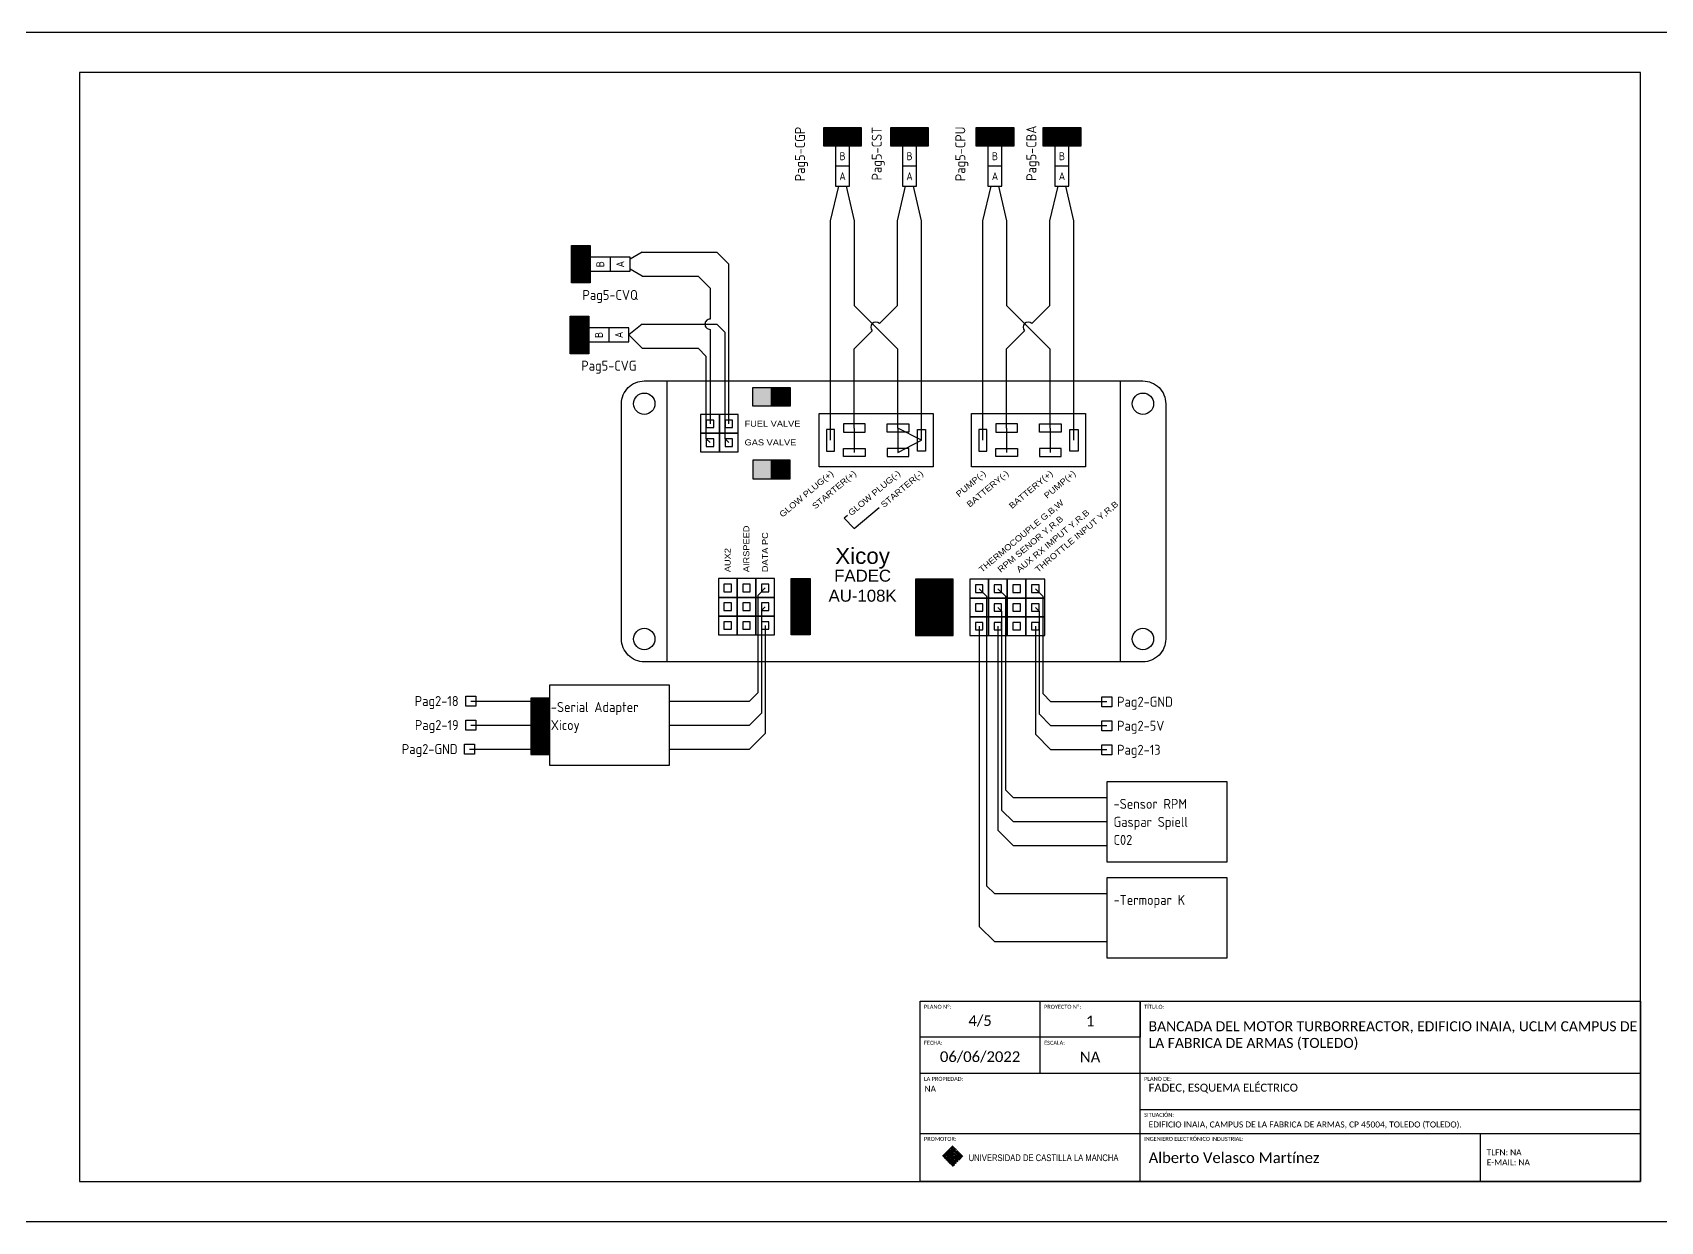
# Model space of a CAD drawing. Header units: millimetres. Extents: x 0 to 2100, y 0 to 297.
# Drawn here: x 1268.2 to 1675, y 0 to 297 of the extents above; entities that cross this region are included whole.
import ezdxf
from ezdxf.enums import TextEntityAlignment as Align

# ---------------------------------------------------------------- set-up
doc = ezdxf.new("R2010")
doc.units = ezdxf.units.MM
doc.layers.add('00_Leyenda', color=250, linetype='Continuous', lineweight=15)
doc.layers.add('Cajetin', color=7, linetype='Continuous', plot=False)
for name, color, linetype in [('Cajetin1', 7, 'Continuous'), ('Hoja', 7, 'Continuous'), ('MISC', 7, 'Continuous'), ('SYMS', 7, 'Continuous'), ('TAGS', 178, 'Continuous'), ('TERMS', 250, 'Continuous'), ('WIREREF', 10, 'Continuous'), ('YEL_14_THHN', 1, 'Continuous')]:
    doc.layers.add(name, color=color, linetype=linetype)
doc.layers.add('LOGO CLM', color=7, linetype='Continuous', true_color=0xffffff)
doc.styles.add('estilo3', font='gdt.shx')
doc.styles.get("Standard").update_dxf_attribs({"font": 'arial.ttf'})
doc.styles.add('WD_IEC', font='ISOCP2.shx', dxfattribs={"width": 0.9, "height": 4})

# ---------------------------------------------------------------- blocks, each defined once
blk = doc.blocks.new('VT0_01')
for p, q in [((-1.25, -1.25), (-1.25, 1.25)), ((-1.25, 1.25), (1.25, 1.25)), ((1.25, 1.25), (1.25, -1.25)), ((1.25, -1.25), (-1.25, -1.25))]:
    blk.add_line(p, q)
at = {"style": 'WD_IEC', "flags": 1}
for tag, p in [('X4TERM01', (-1.25, 0)), ('X2TERM01', (0, 1.25)), ('X1TERM01', (1.25, 0)), ('X8TERM01', (0, -1.25))]:
    blk.add_attdef(tag, p, '', height=0.32, dxfattribs=at)
blk = doc.blocks.new('VSP1001')
for p, q in [((1.75, 5), (-1.75, 5)), ((-1.75, 5), (-1.75, -5)), ((1.75, -5), (1.75, 5)), ((1.75, 0), (-1.75, 0)), ((-1.75, -5), (1.75, -5))]:
    blk.add_line(p, q)
at = {"linetype": 'Continuous', "style": 'WD_IEC', "width": 0.9, "flags": 8}
blk.add_attdef('TERMDESC01', (-1, 6), '', height=2, rotation=90, dxfattribs=at)
blk.add_attdef('X2WIRE01', text='', height=2, rotation=90, dxfattribs=at).set_placement((1, 6), align=Align.TOP_LEFT)
at = {"style": 'WD_IEC'}
for tag, p in [('INST', (-4, 5)), ('LOC', (-4, 2)), ('TAG1', (-4, -1)), ('DESC1', (-4, -4.1)), ('DESC2', (-4, -7.85)), ('DESC3', (-4, -11.6))]:
    blk.add_attdef(tag, text='', height=2.5, dxfattribs=at).set_placement(p, align=Align.RIGHT)
at = {"style": 'WD_IEC', "width": 0.9, "flags": 1}
for tag, p in [('ACE_FLAG', (-0.5, 4.5)), ('X2TERM01', (0, 5)), ('CAT', (-0.96, 0.48)), ('MFG', (-0.88, 1.65)), ('ASSYCODE', (-1.03, -0.58)), ('FAMILY', (-1.03, -1.66)), ('X8TERM02', (0, -5))]:
    blk.add_attdef(tag, p, '', height=0.25, dxfattribs=at)
at = {"style": 'WD_IEC'}
for tag, p in [('TERM01', (0, 2.5)), ('TERM02', (0, -2.5))]:
    blk.add_attdef(tag, text='', height=2, dxfattribs=at).set_placement(p, align=Align.MIDDLE_CENTER)
at = {"linetype": 'Continuous', "style": 'WD_IEC', "width": 0.9, "flags": 8}
blk.add_attdef('TERMDESC02', text='', height=2, rotation=90, dxfattribs=at).set_placement((-1, -6), align=Align.RIGHT)
blk.add_attdef('X8WIRE02', text='', height=2, rotation=90, dxfattribs=at).set_placement((1, -6), align=Align.TOP_RIGHT)

msp = doc.modelspace()

# ---------------------------------------------------------------- hatches: boundary and pattern name
h = msp.add_hatch(color=2)
h.dxf.hatch_style = 1
h.paths.add_polyline_path([(1470.64, 268.62), (1470.64, 273.3), (1465.95, 273.3), (1465.95, 268.62)])
h = msp.add_hatch(color=1)
h.dxf.hatch_style = 1
h.paths.add_polyline_path([(1487.37, 268.62), (1487.37, 273.3), (1482.69, 273.3), (1482.69, 268.62)])
h = msp.add_hatch(color=3)
h.dxf.hatch_style = 1
h.paths.add_polyline_path([(1508.72, 268.62), (1508.72, 273.3), (1504.04, 273.3), (1504.04, 268.62)])
at = {"true_color": 0x000000}
h = msp.add_hatch(color=18, dxfattribs=at)
h.dxf.hatch_style = 1
h.paths.add_polyline_path([(1525.46, 268.62), (1525.46, 273.3), (1520.78, 273.3), (1520.78, 268.62)])
h = msp.add_hatch(color=1)
h.dxf.hatch_style = 1
h.paths.add_polyline_path([(1402.89, 239.13), (1407.58, 239.13), (1407.58, 243.81), (1402.89, 243.81)])
h = msp.add_hatch(color=1)
h.dxf.hatch_style = 1
h.paths.add_polyline_path([(1402.57, 221.46), (1407.25, 221.46), (1407.25, 226.14), (1402.57, 226.14)])
h = msp.add_hatch(color=1)
h.dxf.hatch_style = 1
h.paths.add_polyline_path([(1452.9, 208.33), (1452.9, 203.65), (1457.58, 203.65), (1457.58, 208.33)])
at = {"true_color": 0x139b48}
h = msp.add_hatch(color=114, dxfattribs=at)
h.dxf.hatch_style = 1
h.paths.add_polyline_path([(1457.58, 190.16), (1452.9, 190.16), (1452.9, 185.48), (1457.58, 185.48)])
at = {"layer": 'WIREREF', "true_color": 0x000000}
h = msp.add_hatch(color=18, dxfattribs=at)
h.dxf.hatch_style = 1
h.paths.add_polyline_path([(1475.32, 273.3), (1470.64, 273.3), (1470.64, 268.62), (1475.32, 268.62)])
at = {"layer": 'WIREREF'}
h = msp.add_hatch(color=5, dxfattribs=at)
h.dxf.hatch_style = 1
h.paths.add_polyline_path([(1492.05, 273.3), (1487.37, 273.3), (1487.37, 268.62), (1492.05, 268.62)])
h = msp.add_hatch(color=1, dxfattribs=at)
h.dxf.hatch_style = 1
h.paths.add_polyline_path([(1513.4, 273.3), (1508.72, 273.3), (1508.72, 268.62), (1513.4, 268.62)])
h = msp.add_hatch(color=1, dxfattribs=at)
h.dxf.hatch_style = 1
h.paths.add_polyline_path([(1530.14, 273.3), (1525.46, 273.3), (1525.46, 268.62), (1530.14, 268.62)])
at = {"layer": 'WIREREF', "true_color": 0x000000}
h = msp.add_hatch(color=18, dxfattribs=at)
h.dxf.hatch_style = 1
h.paths.add_polyline_path([(1407.58, 234.45), (1407.58, 239.13), (1402.89, 239.13), (1402.89, 234.45)])
h = msp.add_hatch(color=18, dxfattribs=at)
h.dxf.hatch_style = 1
h.paths.add_polyline_path([(1407.25, 216.78), (1407.25, 221.46), (1402.57, 221.46), (1402.57, 216.78)])
h = msp.add_hatch(color=18, dxfattribs=at)
h.dxf.hatch_style = 1
h.paths.add_polyline_path([(1452.9, 190.16), (1448.22, 190.16), (1448.22, 185.48), (1452.9, 185.48)])
h.paths.add_polyline_path([(1448.22, 208.33), (1448.22, 203.65), (1452.9, 203.65), (1452.9, 208.33)])
at = {"layer": 'WIREREF'}
h = msp.add_hatch(color=18, dxfattribs=at)
h.dxf.hatch_style = 1
h.paths.add_polyline_path([(1457.83, 160.59), (1457.83, 155.91), (1462.51, 155.91), (1462.51, 160.59)])
at = {"layer": 'WIREREF', "true_color": 0xffffff}
h = msp.add_hatch(color=7, dxfattribs=at)
h.dxf.hatch_style = 1
h.paths.add_polyline_path([(1493.58, 160.41), (1488.89, 160.41), (1488.89, 155.73), (1493.58, 155.73)])
at = {"layer": 'WIREREF'}
h = msp.add_hatch(color=18, dxfattribs=at)
h.dxf.hatch_style = 1
h.paths.add_polyline_path([(1498.26, 155.73), (1498.26, 160.41), (1493.58, 160.41), (1493.58, 155.73)])
h = msp.add_hatch(color=1, dxfattribs=at)
h.dxf.hatch_style = 1
h.paths.add_polyline_path([(1457.83, 155.91), (1457.83, 151.23), (1462.51, 151.23), (1462.51, 155.91)])
at = {"layer": 'WIREREF', "true_color": 0x000000}
h = msp.add_hatch(color=18, dxfattribs=at)
h.dxf.hatch_style = 1
h.paths.add_polyline_path([(1493.58, 155.73), (1488.89, 155.73), (1488.89, 151.05), (1493.58, 151.05)])
at = {"layer": 'WIREREF'}
h = msp.add_hatch(color=1, dxfattribs=at)
h.dxf.hatch_style = 1
h.paths.add_polyline_path([(1493.58, 155.73), (1493.58, 151.05), (1498.26, 151.05), (1498.26, 155.73)])
at = {"layer": 'WIREREF', "true_color": 0xf8d731}
h = msp.add_hatch(color=40, dxfattribs=at)
h.dxf.hatch_style = 1
h.paths.add_polyline_path([(1457.83, 151.23), (1462.51, 151.23), (1462.51, 146.55), (1457.83, 146.55)])
at = {"layer": 'WIREREF', "true_color": 0x58ba48}
h = msp.add_hatch(color=85, dxfattribs=at)
h.dxf.hatch_style = 1
h.paths.add_polyline_path([(1493.58, 151.05), (1488.89, 151.05), (1488.89, 146.37), (1493.58, 146.37)])
at = {"layer": 'WIREREF', "true_color": 0xf8d731}
h = msp.add_hatch(color=40, dxfattribs=at)
h.dxf.hatch_style = 1
h.paths.add_polyline_path([(1493.58, 146.37), (1498.26, 146.37), (1498.26, 151.05), (1493.58, 151.05)])
h = msp.add_hatch(color=40, dxfattribs=at)
h.dxf.hatch_style = 1
h.paths.add_polyline_path([(1392.75, 126.04), (1397.43, 126.04), (1397.43, 130.72), (1392.75, 130.72)])
at = {"layer": 'WIREREF'}
h = msp.add_hatch(color=1, dxfattribs=at)
h.dxf.hatch_style = 1
h.paths.add_polyline_path([(1397.43, 121.36), (1397.43, 126.04), (1392.75, 126.04), (1392.75, 121.36)])
h = msp.add_hatch(color=18, dxfattribs=at)
h.dxf.hatch_style = 1
h.paths.add_polyline_path([(1392.75, 116.68), (1392.75, 121.36), (1397.43, 121.36), (1397.43, 116.68)])

# ---------------------------------------------------------------- linework, layer by layer
for p, q in [((1417.58, 240.88), (1407.58, 240.88)), ((1407.58, 240.88), (1407.58, 237.38)), ((1412.58, 240.88), (1412.58, 237.38)), ((1417.58, 237.38), (1417.58, 240.88)), ((1407.58, 237.38), (1417.58, 237.38)), ((1417.25, 223.21), (1407.25, 223.21)), ((1407.25, 223.21), (1407.25, 219.71)), ((1407.25, 219.71), (1417.25, 219.71)), ((1412.25, 223.21), (1412.25, 219.71)), ((1417.25, 219.71), (1417.25, 223.21))]:
    msp.add_line(p, q)
for points in [[(1470.64, 273.3), (1470.64, 268.62), (1465.95, 268.62), (1465.95, 273.3)], [(1475.32, 273.3), (1475.32, 268.62), (1470.64, 268.62), (1470.64, 273.3)], [(1487.37, 273.3), (1487.37, 268.62), (1482.69, 268.62), (1482.69, 273.3)], [(1492.05, 273.3), (1492.05, 268.62), (1487.37, 268.62), (1487.37, 273.3)], [(1508.72, 273.3), (1508.72, 268.62), (1504.04, 268.62), (1504.04, 273.3)], [(1513.4, 273.3), (1513.4, 268.62), (1508.72, 268.62), (1508.72, 273.3)], [(1525.46, 273.3), (1525.46, 268.62), (1520.78, 268.62), (1520.78, 273.3)], [(1530.14, 273.3), (1530.14, 268.62), (1525.46, 268.62), (1525.46, 273.3)], [(1407.58, 239.13), (1402.89, 239.13), (1402.89, 243.81), (1407.58, 243.81)], [(1407.58, 234.45), (1402.89, 234.45), (1402.89, 239.13), (1407.58, 239.13)], [(1407.25, 221.46), (1402.57, 221.46), (1402.57, 226.14), (1407.25, 226.14)], [(1407.25, 216.78), (1402.57, 216.78), (1402.57, 221.46), (1407.25, 221.46)], [(1426.79, 209.97), (1540, 209.97), (1540, 139.81), (1426.79, 139.81)], [(1448.22, 203.65), (1448.22, 208.33), (1452.9, 208.33), (1452.9, 203.65)], [(1452.9, 203.65), (1452.9, 208.33), (1457.58, 208.33), (1457.58, 203.65)], [(1435.18, 201.59), (1435.18, 196.9), (1439.86, 196.9), (1439.86, 201.59)], [(1436.59, 200.18), (1436.59, 198.31), (1438.46, 198.31), (1438.46, 200.18)], [(1439.86, 201.59), (1439.86, 196.9), (1444.55, 196.9), (1444.55, 201.59)], [(1441.27, 200.18), (1441.27, 198.31), (1443.14, 198.31), (1443.14, 200.18)], [(1464.77, 201.83), (1493.24, 201.83), (1493.24, 188.48), (1464.77, 188.48)], [(1502.85, 201.83), (1531.32, 201.83), (1531.32, 188.48), (1502.85, 188.48)], [(1435.18, 196.9), (1435.18, 192.22), (1439.86, 192.22), (1439.86, 196.9)], [(1436.59, 195.5), (1436.59, 193.63), (1438.46, 193.63), (1438.46, 195.5)], [(1439.86, 196.9), (1439.86, 192.22), (1444.55, 192.22), (1444.55, 196.9)], [(1441.27, 195.5), (1441.27, 193.63), (1443.14, 193.63), (1443.14, 195.5)], [(1466.62, 192.46), (1468.65, 192.46), (1468.65, 197.86), (1466.62, 197.86)], [(1476.25, 197.19), (1476.25, 199.22), (1470.85, 199.22), (1470.85, 197.19)], [(1481.76, 197.19), (1481.76, 199.22), (1487.16, 199.22), (1487.16, 197.19)], [(1491.39, 192.46), (1489.36, 192.46), (1489.36, 197.86), (1491.39, 197.86)], [(1504.71, 192.46), (1506.73, 192.46), (1506.73, 197.86), (1504.71, 197.86)], [(1514.34, 197.19), (1514.34, 199.22), (1508.93, 199.22), (1508.93, 197.19)], [(1519.84, 197.19), (1519.84, 199.22), (1525.24, 199.22), (1525.24, 197.19)], [(1529.47, 192.46), (1527.44, 192.46), (1527.44, 197.86), (1529.47, 197.86)], [(1476.25, 193.12), (1476.25, 191.1), (1470.85, 191.1), (1470.85, 193.12)], [(1481.76, 193.12), (1481.76, 191.1), (1487.16, 191.1), (1487.16, 193.12)], [(1514.34, 193.12), (1514.34, 191.1), (1508.93, 191.1), (1508.93, 193.12)], [(1519.84, 193.12), (1519.84, 191.1), (1525.24, 191.1), (1525.24, 193.12)], [(1448.22, 190.16), (1448.22, 185.48), (1452.9, 185.48), (1452.9, 190.16)], [(1452.9, 190.16), (1452.9, 185.48), (1457.58, 185.48), (1457.58, 190.16)], [(1439.61, 160.59), (1439.61, 155.91), (1444.29, 155.91), (1444.29, 160.59)], [(1441.01, 159.18), (1441.01, 157.31), (1442.89, 157.31), (1442.89, 159.18)], [(1444.29, 160.59), (1444.29, 155.91), (1448.97, 155.91), (1448.97, 160.59)], [(1445.7, 159.18), (1445.7, 157.31), (1447.57, 157.31), (1447.57, 159.18)], [(1448.97, 160.59), (1448.97, 155.91), (1453.65, 155.91), (1453.65, 160.59)], [(1450.38, 159.18), (1450.38, 157.31), (1452.25, 157.31), (1452.25, 159.18)], [(1462.51, 160.59), (1462.51, 155.91), (1457.83, 155.91), (1457.83, 160.59)], [(1488.89, 160.41), (1488.89, 155.73), (1493.58, 155.73), (1493.58, 160.41)], [(1493.58, 160.41), (1493.58, 155.73), (1498.26, 155.73), (1498.26, 160.41)], [(1502.43, 160.41), (1502.43, 155.73), (1507.11, 155.73), (1507.11, 160.41)], [(1503.83, 159.01), (1503.83, 157.13), (1505.71, 157.13), (1505.71, 159.01)], [(1507.11, 160.41), (1507.11, 155.73), (1511.79, 155.73), (1511.79, 160.41)], [(1508.52, 159.01), (1508.52, 157.13), (1510.39, 157.13), (1510.39, 159.01)], [(1511.79, 160.41), (1511.79, 155.73), (1516.47, 155.73), (1516.47, 160.41)], [(1513.2, 159.01), (1513.2, 157.13), (1515.07, 157.13), (1515.07, 159.01)], [(1516.47, 160.41), (1516.47, 155.73), (1521.15, 155.73), (1521.15, 160.41)], [(1517.88, 159.01), (1517.88, 157.13), (1519.75, 157.13), (1519.75, 159.01)], [(1439.61, 155.91), (1439.61, 151.23), (1444.29, 151.23), (1444.29, 155.91)], [(1444.29, 155.91), (1444.29, 151.23), (1448.97, 151.23), (1448.97, 155.91)], [(1448.97, 155.91), (1448.97, 151.23), (1453.65, 151.23), (1453.65, 155.91)], [(1462.51, 155.91), (1462.51, 151.23), (1457.83, 151.23), (1457.83, 155.91)], [(1488.89, 155.73), (1488.89, 151.05), (1493.58, 151.05), (1493.58, 155.73)], [(1493.58, 155.73), (1493.58, 151.05), (1498.26, 151.05), (1498.26, 155.73)], [(1502.43, 155.73), (1502.43, 151.05), (1507.11, 151.05), (1507.11, 155.73)], [(1507.11, 155.73), (1507.11, 151.05), (1511.79, 151.05), (1511.79, 155.73)], [(1511.79, 155.73), (1511.79, 151.05), (1516.47, 151.05), (1516.47, 155.73)], [(1516.47, 155.73), (1516.47, 151.05), (1521.15, 151.05), (1521.15, 155.73)], [(1439.61, 151.23), (1439.61, 146.55), (1444.29, 146.55), (1444.29, 151.23)], [(1441.01, 154.5), (1441.01, 152.63), (1442.89, 152.63), (1442.89, 154.5)], [(1444.29, 151.23), (1444.29, 146.55), (1448.97, 146.55), (1448.97, 151.23)], [(1445.7, 154.5), (1445.7, 152.63), (1447.57, 152.63), (1447.57, 154.5)], [(1448.97, 151.23), (1448.97, 146.55), (1453.65, 146.55), (1453.65, 151.23)], [(1450.38, 154.5), (1450.38, 152.63), (1452.25, 152.63), (1452.25, 154.5)], [(1462.51, 151.23), (1462.51, 146.55), (1457.83, 146.55), (1457.83, 151.23)], [(1488.89, 151.05), (1488.89, 146.37), (1493.58, 146.37), (1493.58, 151.05)], [(1493.58, 151.05), (1493.58, 146.37), (1498.26, 146.37), (1498.26, 151.05)], [(1502.43, 151.05), (1502.43, 146.37), (1507.11, 146.37), (1507.11, 151.05)], [(1503.83, 154.32), (1503.83, 152.45), (1505.71, 152.45), (1505.71, 154.32)], [(1507.11, 151.05), (1507.11, 146.37), (1511.79, 146.37), (1511.79, 151.05)], [(1508.52, 154.32), (1508.52, 152.45), (1510.39, 152.45), (1510.39, 154.32)], [(1511.79, 151.05), (1511.79, 146.37), (1516.47, 146.37), (1516.47, 151.05)], [(1513.2, 154.32), (1513.2, 152.45), (1515.07, 152.45), (1515.07, 154.32)], [(1516.47, 151.05), (1516.47, 146.37), (1521.15, 146.37), (1521.15, 151.05)], [(1517.88, 154.32), (1517.88, 152.45), (1519.75, 152.45), (1519.75, 154.32)], [(1441.01, 149.82), (1441.01, 147.95), (1442.89, 147.95), (1442.89, 149.82)], [(1445.7, 149.82), (1445.7, 147.95), (1447.57, 147.95), (1447.57, 149.82)], [(1450.38, 149.82), (1450.38, 147.95), (1452.25, 147.95), (1452.25, 149.82)], [(1503.83, 149.64), (1503.83, 147.77), (1505.71, 147.77), (1505.71, 149.64)], [(1508.52, 149.64), (1508.52, 147.77), (1510.39, 147.77), (1510.39, 149.64)], [(1513.2, 149.64), (1513.2, 147.77), (1515.07, 147.77), (1515.07, 149.64)], [(1517.88, 149.64), (1517.88, 147.77), (1519.75, 147.77), (1519.75, 149.64)], [(1397.43, 126.04), (1397.43, 130.72), (1392.75, 130.72), (1392.75, 126.04)], [(1397.43, 114), (1427.43, 114), (1427.43, 134), (1397.43, 134)], [(1397.43, 121.36), (1397.43, 126.04), (1392.75, 126.04), (1392.75, 121.36)], [(1397.43, 116.68), (1397.43, 121.36), (1392.75, 121.36), (1392.75, 116.68)], [(1536.7, 89.82), (1566.7, 89.82), (1566.7, 109.82), (1536.7, 109.82)], [(1536.7, 65.82), (1566.7, 65.82), (1566.7, 85.82), (1536.7, 85.82)]]:
    msp.add_lwpolyline(points, close=True)
msp.add_lwpolyline([(1421.1, 209.97), (1545.69, 209.97, -0.414214), (1551.38, 204.28), (1551.38, 145.5, -0.414214), (1545.69, 139.81), (1421.1, 139.81, -0.414214), (1415.41, 145.5), (1415.41, 204.28, -0.414214)], format="xyb", close=True)
for centre in [(1421.1, 204.28), (1545.69, 204.28), (1421.1, 145.5), (1545.69, 145.5)]:
    msp.add_circle(centre, 2.67)
at = {"layer": 'Cajetin'}
msp.add_line((1545, 46), (1545, 55), dxfattribs=at)
at = {"layer": 'Cajetin1'}
for p, q in [((1520, 37), (1520, 55)), ((1545, 46), (1490, 46)), ((1490, 37), (1670, 37)), ((1545, 28), (1670, 28)), ((1630, 10), (1630, 22))]:
    msp.add_line(p, q, dxfattribs=at)
for points in [[(1280, 10), (1670, 10), (1670, 287), (1280, 287)], [(1670, 55), (1670, 37), (1670, 10), (1490, 10), (1490, 55)]]:
    msp.add_lwpolyline(points, close=True, dxfattribs=at)
for points in [[(1545, 55), (1545, 46), (1490, 46)], [(1490, 22), (1545, 22), (1545, 46)], [(1545, 10), (1545, 22), (1670, 22)]]:
    msp.add_lwpolyline(points, dxfattribs=at)
at = {"layer": 'Hoja'}
msp.add_lwpolyline([(1260, 0), (1680, 0), (1680, 297), (1260, 297)], close=True, dxfattribs=at)
at = {"layer": 'LOGO CLM', "color": 234, "true_color": 0x971c47}
for p, q in [((1495.61, 16.31), (1498.19, 18.89)), ((1495.65, 16.28), (1497.14, 17.76)), ((1495.69, 16.24), (1496.9, 17.45)), ((1495.73, 16.2), (1496.81, 17.28)), ((1495.77, 16.16), (1496.75, 17.15)), ((1495.8, 16.12), (1496.71, 17.03)), ((1495.84, 16.09), (1496.68, 16.93)), ((1495.88, 16.05), (1496.66, 16.83)), ((1495.92, 16.01), (1496.64, 16.73)), ((1495.96, 15.97), (1496.63, 16.65)), ((1495.99, 15.94), (1496.62, 16.57)), ((1496.03, 15.9), (1496.62, 16.49)), ((1496.07, 15.86), (1496.62, 16.41)), ((1496.11, 15.82), (1496.62, 16.33)), ((1496.86, 16.57), (1497.26, 16.97)), ((1496.86, 16.49), (1497.16, 16.8)), ((1496.86, 16.42), (1497.12, 16.68)), ((1496.86, 16.34), (1497.09, 16.58)), ((1496.86, 16.27), (1497.08, 16.49)), ((1496.86, 16.19), (1497.07, 16.4)), ((1496.86, 16.12), (1497.07, 16.33)), ((1496.87, 16.66), (1498.29, 18.08)), ((1496.88, 16.75), (1498.23, 18.09)), ((1496.9, 16.84), (1498.17, 18.11)), ((1496.93, 16.95), (1498.07, 18.09)), ((1496.97, 17.06), (1497.96, 18.05)), ((1497.03, 17.2), (1497.82, 17.99)), ((1497.13, 17.37), (1497.65, 17.89)), ((1497.24, 17.86), (1498.23, 18.85)), ((1497.28, 16.39), (1498.13, 17.23)), ((1497.28, 16.32), (1498.2, 17.23)), ((1497.28, 16.24), (1498.27, 17.23)), ((1497.28, 16.16), (1497.62, 16.5)), ((1497.28, 16.09), (1497.53, 16.33)), ((1497.29, 16.47), (1498.04, 17.23)), ((1497.31, 16.57), (1497.95, 17.21)), ((1497.34, 16.68), (1497.84, 17.18)), ((1497.42, 16.83), (1497.68, 17.1)), ((1497.55, 18.1), (1498.27, 18.82)), ((1497.55, 17.26), (1498.34, 18.06)), ((1497.7, 16.13), (1498.12, 16.55)), ((1497.71, 18.19), (1498.31, 18.78)), ((1497.71, 16.06), (1498.19, 16.55)), ((1497.72, 17.36), (1498.4, 18.03)), ((1497.72, 16), (1498.26, 16.54)), ((1497.72, 16.23), (1498.03, 16.53)), ((1497.74, 15.94), (1498.32, 16.52)), ((1497.75, 16.63), (1498.34, 17.22)), ((1497.76, 15.89), (1498.37, 16.49)), ((1497.79, 15.84), (1498.41, 16.46)), ((1497.8, 16.38), (1497.87, 16.45)), ((1497.82, 15.8), (1498.45, 16.43)), ((1497.84, 17.4), (1498.45, 18.01)), ((1497.84, 15.74), (1498.49, 16.39)), ((1497.84, 15.66), (1498.52, 16.35)), ((1497.84, 15.59), (1498.55, 16.3)), ((1497.85, 18.25), (1498.34, 18.74)), ((1497.92, 16.72), (1498.4, 17.2)), ((1497.94, 17.43), (1498.5, 17.99)), ((1497.97, 18.29), (1498.38, 18.7)), ((1498.02, 16.75), (1498.46, 17.18)), ((1498.03, 17.44), (1498.55, 17.96)), ((1498.07, 18.32), (1498.42, 18.66)), ((1498.11, 17.45), (1498.6, 17.94)), ((1498.11, 16.76), (1498.51, 17.16)), ((1498.17, 18.34), (1498.46, 18.63)), ((1498.19, 17.45), (1498.65, 17.91)), ((1498.19, 16.76), (1498.56, 17.14)), ((1498.23, 18.32), (1498.49, 18.59)), ((1498.25, 16.76), (1498.61, 17.11)), ((1498.26, 17.45), (1498.69, 17.88)), ((1498.29, 18.3), (1498.53, 18.55)), ((1498.32, 16.74), (1498.66, 17.08)), ((1498.33, 17.44), (1498.74, 17.85)), ((1498.35, 18.29), (1498.57, 18.51)), ((1498.37, 16.72), (1498.7, 17.05)), ((1498.39, 17.42), (1498.78, 17.81)), ((1498.4, 18.27), (1498.61, 18.47)), ((1498.43, 16.7), (1498.74, 17.02)), ((1498.45, 17.41), (1498.82, 17.78)), ((1498.46, 18.25), (1498.65, 18.44)), ((1498.48, 16.68), (1498.78, 16.98)), ((1498.51, 18.22), (1498.68, 18.4)), ((1498.51, 17.39), (1498.87, 17.75)), ((1498.52, 16.65), (1498.82, 16.94)), ((1498.56, 18.2), (1498.72, 18.36)), ((1498.57, 17.37), (1498.91, 17.71)), ((1498.57, 16.61), (1498.85, 16.9)), ((1498.61, 18.18), (1498.76, 18.32)), ((1498.61, 16.58), (1498.88, 16.85)), ((1498.62, 17.35), (1498.95, 17.67)), ((1498.64, 16.54), (1498.91, 16.81)), ((1498.66, 18.15), (1498.8, 18.28)), ((1498.67, 17.32), (1498.98, 17.64)), ((1498.68, 16.5), (1498.94, 16.76)), ((1498.71, 18.12), (1498.84, 18.25)), ((1498.71, 16.45), (1498.96, 16.71)), ((1498.72, 17.3), (1499.02, 17.6)), ((1498.74, 16.4), (1498.99, 16.65)), ((1498.76, 18.09), (1498.87, 18.21)), ((1498.76, 16.35), (1499, 16.6)), ((1498.77, 17.27), (1499.05, 17.56)), ((1498.78, 16.3), (1499.02, 16.53)), ((1498.8, 16.24), (1499.03, 16.47)), ((1498.81, 18.07), (1498.91, 18.17)), ((1498.81, 17.24), (1499.09, 17.51)), ((1498.81, 16.17), (1499.04, 16.4)), ((1498.81, 16.1), (1499.04, 16.33)), ((1498.85, 18.03), (1498.95, 18.13)), ((1498.85, 17.2), (1499.12, 17.47)), ((1498.89, 18), (1498.99, 18.1)), ((1498.89, 17.17), (1499.15, 17.43)), ((1498.93, 17.13), (1499.18, 17.38)), ((1498.94, 17.97), (1499.03, 18.06)), ((1498.97, 17.09), (1499.21, 17.34)), ((1498.98, 17.94), (1499.06, 18.02)), ((1499, 17.05), (1499.24, 17.29)), ((1499.02, 17.9), (1499.1, 17.98)), ((1499.04, 17.01), (1499.27, 17.24)), ((1499.06, 17.87), (1499.14, 17.94)), ((1499.07, 16.96), (1499.29, 17.19)), ((1499.1, 17.83), (1499.18, 17.91)), ((1499.1, 16.92), (1499.32, 17.14)), ((1499.12, 16.87), (1499.34, 17.08)), ((1499.14, 17.79), (1499.21, 17.87)), ((1499.15, 16.82), (1499.36, 17.03)), ((1499.17, 17.75), (1499.25, 17.83)), ((1499.17, 16.76), (1499.38, 16.97)), ((1499.19, 16.71), (1499.4, 16.91)), ((1499.21, 17.71), (1499.29, 17.79)), ((1499.21, 16.65), (1499.41, 16.85)), ((1499.23, 16.59), (1499.43, 16.79)), ((1499.24, 17.67), (1499.33, 17.75)), ((1499.24, 16.53), (1499.44, 16.73)), ((1499.25, 16.46), (1499.45, 16.66)), ((1499.25, 16.39), (1499.46, 16.59)), ((1499.25, 16.31), (1499.46, 16.52)), ((1499.25, 16.24), (1499.46, 16.45)), ((1499.25, 16.16), (1499.46, 16.37)), ((1499.25, 16.09), (1499.46, 16.3)), ((1499.28, 17.63), (1499.37, 17.72)), ((1499.31, 17.58), (1499.4, 17.68)), ((1499.34, 17.54), (1499.44, 17.64)), ((1499.37, 17.49), (1499.48, 17.6)), ((1499.4, 17.45), (1499.52, 17.56)), ((1499.43, 17.4), (1499.56, 17.53)), ((1499.45, 17.35), (1499.59, 17.49)), ((1499.48, 17.3), (1499.63, 17.45)), ((1499.5, 17.25), (1499.67, 17.41)), ((1499.53, 17.2), (1499.71, 17.38)), ((1499.55, 17.14), (1499.75, 17.34)), ((1499.57, 17.09), (1499.78, 17.3)), ((1499.59, 17.03), (1499.82, 17.26)), ((1499.61, 16.97), (1499.86, 17.22)), ((1499.62, 16.91), (1499.9, 17.19)), ((1499.64, 16.85), (1499.93, 17.15)), ((1499.65, 16.79), (1499.97, 17.11)), ((1499.66, 16.72), (1500.01, 17.07)), ((1499.67, 16.65), (1500.05, 17.03)), ((1499.67, 16.58), (1500.09, 17)), ((1499.68, 16.51), (1500.12, 16.96)), ((1499.68, 16.44), (1500.16, 16.92)), ((1499.68, 16.36), (1500.2, 16.88)), ((1499.68, 16.28), (1500.24, 16.84)), ((1499.68, 16.21), (1500.28, 16.81)), ((1499.68, 16.13), (1500.31, 16.77)), ((1499.68, 16.06), (1500.35, 16.73)), ((1499.68, 15.98), (1500.39, 16.69)), ((1499.68, 15.91), (1500.43, 16.66)), ((1499.68, 15.83), (1500.47, 16.62)), ((1499.68, 15.75), (1500.5, 16.58)), ((1499.68, 15.68), (1500.54, 16.54)), ((1499.68, 15.6), (1500.58, 16.5)), ((1499.68, 15.53), (1500.62, 16.47)), ((1499.68, 15.45), (1500.65, 16.43)), ((1499.68, 15.37), (1500.69, 16.39)), ((1499.68, 15.3), (1500.73, 16.35)), ((1496.15, 15.78), (1496.62, 16.26)), ((1496.18, 15.75), (1496.62, 16.18)), ((1496.22, 15.71), (1496.62, 16.11)), ((1496.26, 15.67), (1496.62, 16.03)), ((1496.3, 15.63), (1496.62, 15.96)), ((1496.33, 15.59), (1496.62, 15.88)), ((1496.37, 15.56), (1496.62, 15.8)), ((1496.41, 15.52), (1496.62, 15.73)), ((1496.45, 15.48), (1496.62, 15.65)), ((1496.49, 15.44), (1496.62, 15.58)), ((1496.52, 15.4), (1496.62, 15.5)), ((1496.56, 15.37), (1496.62, 15.42)), ((1496.6, 15.33), (1496.62, 15.35)), ((1496.86, 16.04), (1497.07, 16.25)), ((1496.86, 15.96), (1497.07, 16.18)), ((1496.86, 15.89), (1497.07, 16.1)), ((1496.86, 15.81), (1497.07, 16.03)), ((1496.86, 15.74), (1497.07, 15.95)), ((1496.86, 15.66), (1497.07, 15.87)), ((1496.86, 15.58), (1497.07, 15.8)), ((1496.86, 15.51), (1497.07, 15.72)), ((1496.86, 15.43), (1497.07, 15.65)), ((1496.86, 15.36), (1497.07, 15.57)), ((1496.86, 15.28), (1497.07, 15.49)), ((1496.86, 15.21), (1497.07, 15.42)), ((1496.86, 15.13), (1497.07, 15.34)), ((1496.87, 15.06), (1497.07, 15.27)), ((1496.9, 15.03), (1497.07, 15.19)), ((1496.94, 14.99), (1497.07, 15.12)), ((1496.98, 14.95), (1497.07, 15.04)), ((1497.02, 14.91), (1497.07, 14.96)), ((1497.05, 14.87), (1497.07, 14.89)), ((1497.28, 16.01), (1497.5, 16.23)), ((1497.28, 15.94), (1497.49, 16.14)), ((1497.28, 15.86), (1497.49, 16.07)), ((1497.28, 15.78), (1497.5, 16)), ((1497.28, 15.71), (1497.51, 15.94)), ((1497.28, 15.63), (1497.53, 15.88)), ((1497.28, 15.56), (1497.55, 15.82)), ((1497.28, 15.48), (1497.58, 15.78)), ((1497.28, 15.41), (1497.61, 15.73)), ((1497.28, 15.33), (1497.64, 15.69)), ((1497.28, 15.25), (1497.5, 15.47)), ((1497.28, 15.18), (1497.49, 15.38)), ((1497.28, 15.1), (1497.49, 15.31)), ((1497.28, 15.03), (1497.49, 15.23)), ((1497.28, 14.95), (1497.49, 15.16)), ((1497.28, 14.88), (1497.49, 15.08)), ((1497.28, 14.8), (1497.49, 15)), ((1497.28, 14.72), (1497.49, 14.93)), ((1497.28, 14.65), (1497.49, 14.85)), ((1497.32, 14.61), (1497.49, 14.78)), ((1497.36, 14.57), (1497.49, 14.7)), ((1497.4, 14.53), (1497.49, 14.63)), ((1497.43, 14.5), (1497.49, 14.55)), ((1497.47, 14.46), (1497.49, 14.47)), ((1497.7, 15.37), (1498.57, 16.24)), ((1497.7, 15.3), (1498.59, 16.18)), ((1497.7, 15.22), (1498.59, 16.12)), ((1497.7, 15.15), (1498.59, 16.03)), ((1497.7, 15.07), (1498.56, 15.93)), ((1497.7, 15), (1498.46, 15.75)), ((1497.7, 14.92), (1498.46, 15.68)), ((1497.7, 14.84), (1498.46, 15.6)), ((1497.7, 14.77), (1498.46, 15.53)), ((1497.7, 14.69), (1498.52, 15.51)), ((1497.7, 14.62), (1498.56, 15.48)), ((1497.7, 14.54), (1498.59, 15.43)), ((1497.7, 14.47), (1498.59, 15.36)), ((1497.7, 14.39), (1498.59, 15.28)), ((1497.7, 14.31), (1498.59, 15.21)), ((1497.7, 14.24), (1498.59, 15.13)), ((1497.73, 14.19), (1498.59, 15.05)), ((1497.77, 14.16), (1498.59, 14.98)), ((1497.81, 14.12), (1498.59, 14.9)), ((1497.85, 14.08), (1498.59, 14.83)), ((1497.89, 14.04), (1498.59, 14.75)), ((1497.92, 14.01), (1498.59, 14.68)), ((1497.96, 13.97), (1498.59, 14.6)), ((1498, 13.93), (1498.59, 14.52)), ((1498.04, 13.89), (1498.59, 14.45)), ((1498.08, 13.85), (1498.59, 14.37)), ((1498.11, 13.82), (1498.59, 14.3)), ((1498.15, 13.78), (1498.59, 14.22)), ((1498.68, 15.66), (1499.04, 16.02)), ((1498.72, 15.63), (1499.04, 15.95)), ((1498.73, 15.79), (1499.04, 16.1)), ((1498.75, 15.58), (1499.04, 15.87)), ((1498.78, 15.92), (1499.04, 16.17)), ((1498.78, 15.54), (1499.04, 15.79)), ((1498.8, 16.02), (1499.04, 16.25)), ((1498.8, 15.48), (1499.04, 15.72)), ((1498.81, 15.42), (1499.04, 15.64)), ((1498.81, 15.34), (1499.04, 15.57)), ((1498.81, 15.26), (1499.04, 15.49)), ((1498.81, 15.19), (1499.04, 15.42)), ((1498.81, 15.11), (1499.04, 15.34)), ((1498.81, 15.04), (1499.04, 15.26)), ((1498.81, 14.96), (1499.04, 15.19)), ((1498.81, 14.89), (1499.04, 15.11)), ((1498.81, 14.81), (1499.04, 15.04)), ((1498.81, 14.73), (1499.04, 14.96)), ((1498.81, 14.66), (1499.04, 14.89)), ((1498.81, 14.58), (1499.04, 14.81)), ((1498.81, 14.51), (1499.04, 14.73)), ((1498.85, 14.47), (1499.04, 14.66)), ((1499.25, 16.01), (1499.46, 16.22)), ((1499.25, 15.93), (1499.46, 16.15)), ((1499.25, 15.86), (1499.46, 16.07)), ((1499.25, 15.78), (1499.46, 15.99)), ((1499.25, 15.71), (1499.46, 15.92)), ((1499.25, 15.63), (1499.46, 15.84)), ((1499.25, 15.55), (1499.46, 15.77)), ((1499.25, 15.48), (1499.46, 15.69)), ((1499.25, 15.4), (1499.46, 15.62)), ((1499.25, 15.33), (1499.46, 15.54)), ((1499.25, 15.25), (1499.46, 15.46)), ((1499.25, 15.18), (1499.46, 15.39)), ((1499.25, 15.1), (1499.46, 15.31)), ((1499.25, 15.02), (1499.46, 15.24)), ((1499.25, 14.95), (1499.46, 15.16)), ((1499.25, 14.87), (1499.46, 15.08))]:
    msp.add_line(p, q, dxfattribs=at)
at = {"layer": 'TERMS'}
msp.add_lwpolyline([(1471.85, 176.38), (1471.06, 175.73), (1473.52, 173.13), (1479.79, 178.36)], dxfattribs=at)
at = {"layer": 'WIREREF'}
for p, q in [((1467.64, 250), (1469.67, 258.62)), ((1473.64, 250), (1471.61, 258.62)), ((1484.37, 250), (1486.4, 258.62)), ((1490.37, 250), (1488.34, 258.62)), ((1505.72, 250), (1507.75, 258.62)), ((1511.72, 250), (1509.69, 258.62)), ((1522.46, 250), (1524.49, 258.62)), ((1528.46, 250), (1526.43, 258.62)), ((1467.64, 195.16), (1467.64, 250)), ((1473.64, 228.71), (1473.64, 250)), ((1484.37, 228.85), (1484.37, 250)), ((1490.37, 195.16), (1490.37, 250)), ((1505.72, 195.16), (1505.72, 250)), ((1511.72, 228.71), (1511.72, 250)), ((1522.46, 228.85), (1522.46, 250)), ((1528.46, 195.16), (1528.46, 250)), ((1420.58, 242.13), (1417.58, 240.37)), ((1420.58, 242.13), (1439.24, 242.13)), ((1439.24, 242.13), (1442.2, 239.17)), ((1420.58, 236.13), (1417.58, 237.89)), ((1420.58, 236.13), (1434.56, 236.13)), ((1434.56, 236.13), (1437.52, 233.17)), ((1437.52, 233.17), (1437.52, 225.4)), ((1484.46, 217.89), (1473.64, 228.71)), ((1479.84, 224.31), (1484.37, 228.85)), ((1522.54, 217.89), (1511.72, 228.71)), ((1517.92, 224.31), (1522.46, 228.85)), ((1420.58, 224.13), (1417.25, 221.46)), ((1420.58, 224.13), (1434.56, 224.13)), ((1420.58, 224.13), (1439.24, 224.13)), ((1439.24, 224.13), (1441.27, 222.1)), ((1420.58, 218.13), (1417.25, 221.46)), ((1437.52, 222.86), (1437.52, 199.25)), ((1473.55, 218.02), (1478.04, 222.51)), ((1511.63, 218.02), (1516.12, 222.51)), ((1420.58, 218.13), (1434.56, 218.13)), ((1434.56, 218.13), (1436.59, 216.1)), ((1473.55, 198.2), (1473.55, 218.02)), ((1484.46, 198.2), (1484.46, 217.89)), ((1511.63, 198.2), (1511.63, 218.02)), ((1522.54, 198.2), (1522.54, 217.89)), ((1447.41, 130), (1449.44, 132.03)), ((1522.71, 129.82), (1520.68, 131.85)), ((1377.73, 130), (1397.43, 130)), ((1427.43, 130), (1447.41, 130)), ((1447.41, 124), (1450.38, 126.96)), ((1522.71, 123.82), (1519.75, 126.78)), ((1536.7, 129.82), (1522.71, 129.82)), ((1377.73, 124), (1397.43, 124)), ((1427.43, 124), (1447.41, 124)), ((1536.7, 123.82), (1522.71, 123.82)), ((1377.46, 118), (1397.16, 118)), ((1427.43, 118), (1447.41, 118)), ((1447.41, 118), (1451.31, 121.9)), ((1522.71, 117.82), (1518.81, 121.72)), ((1536.7, 117.82), (1522.71, 117.82)), ((1513.35, 105.82), (1511.32, 107.85)), ((1536.7, 105.82), (1513.35, 105.82)), ((1513.35, 99.82), (1510.39, 102.78)), ((1513.35, 93.82), (1509.45, 97.72)), ((1536.7, 99.82), (1513.35, 99.82)), ((1536.7, 93.82), (1513.35, 93.82)), ((1508.67, 81.82), (1506.64, 83.85)), ((1536.7, 81.82), (1508.67, 81.82)), ((1508.67, 69.82), (1504.77, 73.72)), ((1536.7, 69.82), (1508.67, 69.82))]:
    msp.add_line(p, q, dxfattribs=at)
for points in [[(1442.2, 199.25), (1442.2, 239.17)], [(1442.2, 194.56), (1441.27, 195.5), (1441.27, 222.1)], [(1437.52, 194.56), (1436.59, 195.5), (1436.59, 216.1)], [(1451.31, 158.25), (1449.44, 156.37), (1449.44, 132.03)], [(1504.77, 158.07), (1506.64, 156.2), (1506.64, 83.85)], [(1509.45, 158.07), (1511.32, 156.2), (1511.32, 107.85)], [(1518.81, 158.07), (1520.68, 156.2), (1520.68, 131.85)], [(1451.31, 153.57), (1450.38, 152.63), (1450.38, 132.03)], [(1509.45, 153.39), (1510.39, 152.45), (1510.39, 105.82)], [(1518.81, 153.39), (1519.75, 152.45), (1519.75, 131.85)], [(1451.31, 148.89), (1451.31, 132.03)], [(1504.77, 148.71), (1504.77, 83.85)], [(1509.45, 148.71), (1509.45, 105.82)], [(1518.81, 148.71), (1518.81, 131.85)], [(1450.38, 132.03), (1450.38, 126.96)], [(1451.31, 132.03), (1451.31, 121.9)], [(1518.81, 131.85), (1518.81, 121.72)], [(1519.75, 131.85), (1519.75, 126.78)], [(1509.45, 107.85), (1509.45, 97.72)], [(1510.39, 107.85), (1510.39, 102.78)], [(1504.77, 83.85), (1504.77, 73.72)]]:
    msp.add_lwpolyline(points, dxfattribs=at)
for start, end in [(89.9999, 180), (180, 270.0001)]:
    msp.add_arc((1437.52, 224.13), 1.27, start, end, dxfattribs=at)
at = {"layer": 'YEL_14_THHN'}
for p, q in [((1473.55, 198.2), (1473.55, 192.11)), ((1511.63, 198.2), (1511.63, 192.11)), ((1522.54, 198.2), (1522.54, 192.11)), ((1452.27, 146.58), (1452.27, 146.55)), ((1505.72, 146.41), (1505.72, 146.37)), ((1510.4, 146.41), (1510.4, 146.37)), ((1515.09, 146.41), (1515.09, 146.37)), ((1519.77, 146.41), (1519.77, 146.37))]:
    msp.add_line(p, q, dxfattribs=at)
msp.add_lwpolyline([(1484.46, 198.2), (1484.46, 192.11), (1490.37, 195.16), (1484.46, 198.2)], dxfattribs=at)
for centre in [(1478.94, 223.41), (1517.02, 223.41)]:
    msp.add_arc(centre, 1.27, 45, 225, dxfattribs=at)

# ---------------------------------------------------------------- block references
at = {"layer": 'SYMS'}
ref = msp.add_blockref('VSP1001', (1470.64, 263.62), dxfattribs=at)
ref.add_attrib('TERM01', 'B', dxfattribs={"layer": 'TERMS', "height": 2, "style": 'WD_IEC'}).set_placement((1470.64, 266.12), align=Align.MIDDLE_CENTER)
ref.add_attrib('TERM02', 'A', dxfattribs={"layer": 'TERMS', "height": 2, "style": 'WD_IEC'}).set_placement((1470.64, 261.12), align=Align.MIDDLE_CENTER)
ref = msp.add_blockref('VSP1001', (1487.37, 263.62), dxfattribs=at)
ref.add_attrib('TERM01', 'B', dxfattribs={"layer": 'TERMS', "height": 2, "style": 'WD_IEC'}).set_placement((1487.37, 266.12), align=Align.MIDDLE_CENTER)
ref.add_attrib('TERM02', 'A', dxfattribs={"layer": 'TERMS', "height": 2, "style": 'WD_IEC'}).set_placement((1487.37, 261.12), align=Align.MIDDLE_CENTER)
ref = msp.add_blockref('VSP1001', (1508.72, 263.62), dxfattribs=at)
ref.add_attrib('TERM01', 'B', dxfattribs={"layer": 'TERMS', "height": 2, "style": 'WD_IEC'}).set_placement((1508.72, 266.12), align=Align.MIDDLE_CENTER)
ref.add_attrib('TERM02', 'A', dxfattribs={"layer": 'TERMS', "height": 2, "style": 'WD_IEC'}).set_placement((1508.72, 261.12), align=Align.MIDDLE_CENTER)
ref = msp.add_blockref('VSP1001', (1525.46, 263.62), dxfattribs=at)
ref.add_attrib('TERM01', 'B', dxfattribs={"layer": 'TERMS', "height": 2, "style": 'WD_IEC'}).set_placement((1525.46, 266.12), align=Align.MIDDLE_CENTER)
ref.add_attrib('TERM02', 'A', dxfattribs={"layer": 'TERMS', "height": 2, "style": 'WD_IEC'}).set_placement((1525.46, 261.12), align=Align.MIDDLE_CENTER)
for p in [(1377.73, 130), (1536.7, 129.82), (1377.73, 124), (1536.7, 123.82), (1377.46, 118), (1536.7, 117.82)]:
    msp.add_blockref('VT0_01', p, dxfattribs=at)

# ---------------------------------------------------------------- texts
at = {"attachment_point": 5}
for s, insert, char_height in [('Xicoy', (1475.65, 165.67), 4), ('FADEC\\PAU-108K', (1475.65, 158.8), 3)]:
    msp.add_mtext_dynamic_manual_height_columns(s, width=22.1688, gutter_width=12.5, heights=[0], dxfattribs=dict(at, insert=insert, char_height=char_height))
at = {"layer": '00_Leyenda', "linetype": 'ByBlock', "lineweight": 0}
for s, width, heights, insert, char_height, attachment_point in [('\\pxi1,ql;{\\fCalibri Light|b0|i0|c0|p34;PLANO Nº:}', 84.3774, [10.15], (1490, 54.12), 1, 1), ('\\pxi1,ql;{\\fCalibri Light|b0|i0|c0|p34;PROYECTO Nº:}', 84.3774, [10.15], (1520, 54.12), 1, 1), ('\\pxi1,ql;{\\fCalibri Light|b0|i0|c0|p34;TÍTULO:}', 84.3774, [10.15], (1545, 54.12), 1, 1), ('{\\fCalibri Light|b0|i0|c0|p34;4/5}', 30, [5.09], (1505, 50.07), 2.6667, 5), ('\\pxqc;{\\fCalibri Light|b0|i0|c0|p34;1}', 25, [5.09], (1520, 51.4), 2.6667, 1), ('{\\fCalibri Light|b0|i0|c0|p34;BANCADA DEL MOTOR TURBORREACTOR, EDIFICIO INAIA, UCLM CAMPUS DE LA FABRICA DE ARMAS (TOLEDO)}', 125, [13.01], (1547.12, 50.01), 2.5, 1), ('\\pxi1,ql;{\\fCalibri Light|b0|i0|c0|p34;FECHA:}', 84.3774, [10.15], (1490, 45.12), 1, 1), ('\\pxi1,ql;{\\fCalibri Light|b0|i0|c0|p34;ESCALA:}', 84.3774, [10.15], (1520, 45.12), 1, 1), ('{\\fCalibri Light|b0|i0|c0|p34;06/06/2022}', 30, [5.09], (1505, 41.07), 2.6667, 5), ('\\pxqc;{\\fCalibri Light|b0|i0|c0|p34;NA}', 25, [5.09], (1520, 42.42), 2.6667, 1), ('\\pxi1,ql;{\\fCalibri Light|b0|i0|c0|p34;LA PROPIEDAD:}', 84.3774, [10.15], (1490, 36.12), 1, 1), ('{\\fCalibri Light|b0|i0|c0|p34;NA}', 53.1941, [12.17], (1491.12, 33.88), 1.5, 1), ('\\pxi1,ql;{\\fCalibri Light|b0|i0|c0|p34;PLANO DE:}', 84.3774, [10.15], (1545, 36.12), 1, 1), ('{\\fCalibri Light|b0|i0|c0|p34;FADEC, ESQUEMA ELÉCTRICO}', 124.5512, [4.51], (1547.12, 34.42), 2, 1), ('\\pxi1,ql;{\\fCalibri Light|b0|i0|c0|p34;SITUACIÓN:}', 84.3774, [10.15], (1545, 27.12), 1, 1), ('{\\fCalibri Light|b0|i0|c0|p34;EDIFICIO INAIA, CAMPUS DE LA FABRICA DE ARMAS, CP 45004, TOLEDO (TOLEDO).}', 125, [13.01], (1547.12, 24.97), 1.5, 1), ('\\pxi1,ql;{\\fCalibri Light|b0|i0|c0|p34;PROMOTOR:}', 84.3774, [10.15], (1490, 21.12), 1, 1), ('\\pxi1,ql;{\\fCalibri Light|b0|i0|c0|p34;INGENIERO ELECTRÓNICO INDUSTRIAL:}', 84.3774, [10.15], (1545, 21.12), 1, 1), ('{\\fCalibri Light|b0|i0|c0|p34;Alberto Velasco Martínez}', 85, [11.4], (1547.12, 15.9), 2.6667, 4), ('\\pxql;{\\fCalibri Light|b0|i0|c0|p34;   TLFN: NA\\P   E-MAIL: NA}', 40, [12], (1630, 16), 1.5, 4)]:
    msp.add_mtext_dynamic_manual_height_columns(s, width=width, gutter_width=13.33, heights=heights, dxfattribs=dict(at, insert=insert, char_height=char_height, attachment_point=attachment_point))
at = {"layer": 'LOGO CLM', "color": 234, "true_color": 0x971c47, "insert": (1502.14, 16.74), "char_height": 1.6667, "width": 41.3899, "attachment_point": 1, "style": 'estilo3'}
msp.add_mtext('{\\fArial Narrow|b0|i0|c0|p34;UNIVERSIDAD DE CASTILLA LA MANCHA}', dxfattribs=at)
at = {"layer": 'MISC', "style": 'WD_IEC'}
for s, p in [('Xicoy', (1397.74, 122.75)), ('Gaspar Spiell', (1538.35, 98.57)), ('C02', (1538.35, 94.07))]:
    msp.add_text(s, height=2.5, dxfattribs=at).set_placement(p)
at = {"layer": 'TAGS', "style": 'WD_IEC'}
for s, p in [('Pag5-CGP', (1461.25, 273.46)), ('Pag5-CST', (1480.44, 273.46)), ('Pag5-CPU', (1501.31, 273.52)), ('Pag5-CBA', (1519.06, 273.76))]:
    msp.add_text(s, height=2.5, rotation=90, dxfattribs=at).set_placement(p, align=Align.RIGHT)
for s, p in [('Pag5-CVQ', (1412.58, 231.08)), ('Pag5-CVG', (1412.25, 213.41))]:
    msp.add_text(s, height=2.5, dxfattribs=at).set_placement(p, align=Align.MIDDLE)
for s, p in [('Pag2-18', (1374.71, 128.75)), ('Pag2-19', (1374.71, 122.75)), ('Pag2-GND', (1374.44, 116.75))]:
    msp.add_text(s, height=2.5, dxfattribs=at).set_placement(p, align=Align.RIGHT)
for s, p in [('Pag2-GND', (1539.24, 128.57)), ('-Serial Adapter', (1397.74, 127.25)), ('Pag2-5V', (1539.24, 122.57)), ('Pag2-13', (1539.24, 116.57)), ('-Sensor RPM', (1538.35, 103.07)), ('-Termopar K', (1538.35, 79.07))]:
    msp.add_text(s, height=2.5, dxfattribs=at).set_placement(p)
at = {"layer": 'TERMS', "style": 'WD_IEC'}
for s, p in [('B', (1410.08, 239.13)), ('A', (1415.08, 239.13)), ('B', (1409.75, 221.46)), ('A', (1414.75, 221.46))]:
    msp.add_text(s, height=2, rotation=90, dxfattribs=at).set_placement(p, align=Align.MIDDLE_CENTER)
at = {"layer": 'TERMS', "width": 1.1}
for s, height, rotation, p in [('FUEL VALVE', 1.498, 360, (1446.16, 198.54)), ('GAS VALVE', 1.498, 360, (1446.16, 193.86)), ('THERMOCOUPLE G,B,W', 1.4978, 40, (1505.48, 162.02)), ('THROTTLE INPUT Y,R,B', 1.4978, 40, (1519.52, 162.02)), ('RPM SENOR Y,R,B', 1.4978, 40, (1510.16, 162.02)), ('AUX RX IMPUT Y,R,B', 1.4978, 40, (1514.84, 162.02)), ('AIRSPEED', 1.498, 90, (1447.34, 162.2)), ('DATA PC', 1.498, 90, (1452.02, 162.2)), ('AUX2', 1.498, 90, (1442.66, 162.2))]:
    msp.add_text(s, height=height, rotation=rotation, dxfattribs=at).set_placement(p)
for s, height, p in [('GLOW PLUG(+)', 1.4978, (1468.52, 186.6)), ('STARTER(+)', 1.498, (1474.24, 186.6)), ('GLOW PLUG(-)', 1.4978, (1485.25, 186.6)), ('STARTER(-)', 1.498, (1490.96, 186.6)), ('PUMP(-)', 1.498, (1506.61, 186.6)), ('BATTERY(-)', 1.498, (1512.32, 186.6)), ('BATTERY(+)', 1.498, (1523.33, 186.6)), ('PUMP(+)', 1.498, (1529.05, 186.6))]:
    msp.add_text(s, height=height, rotation=40, dxfattribs=at).set_placement(p, align=Align.RIGHT)

doc.saveas('drawing.dxf')
